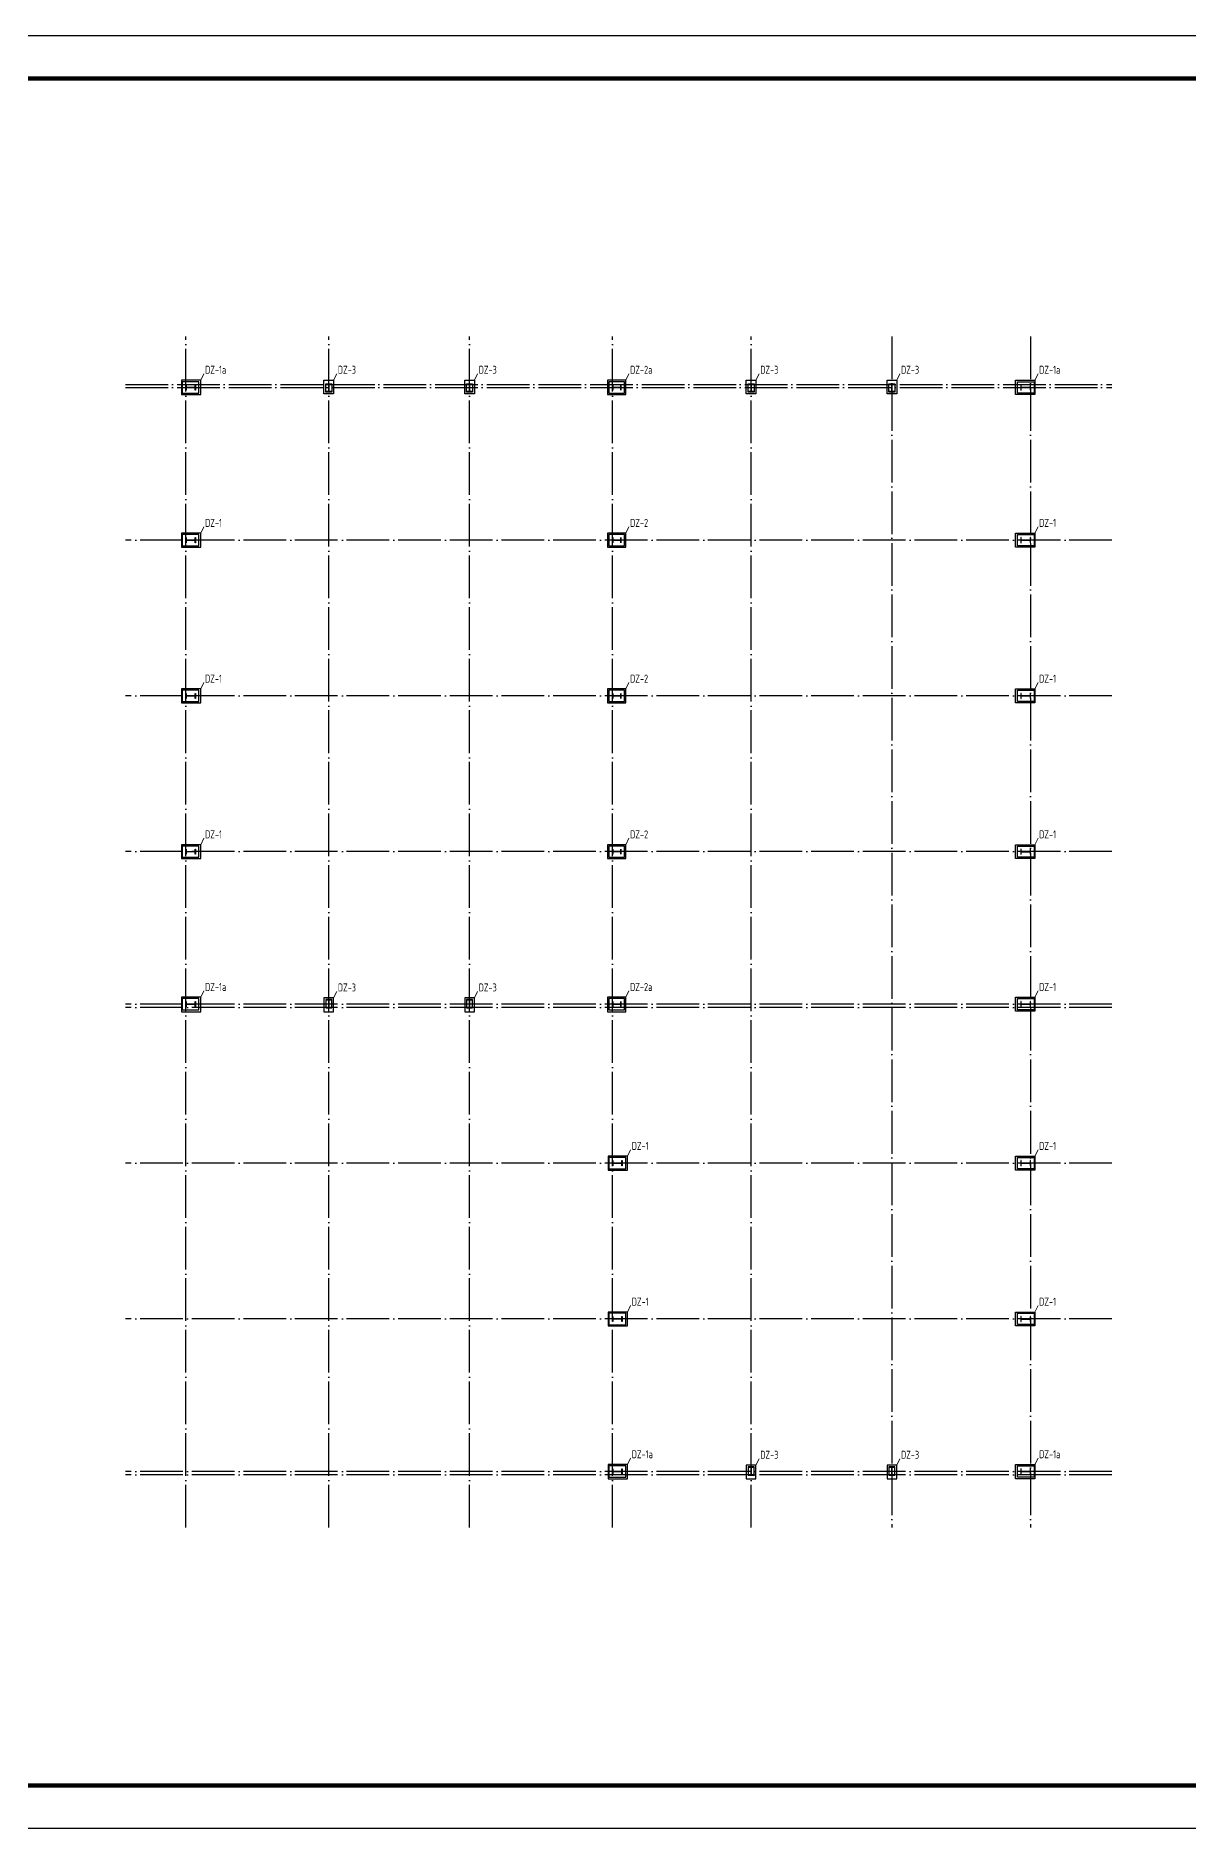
# Model space of a CAD drawing. Extents: x 69728788 to 150163257, y 20675998 to 43663798.
# Drawn here: x 75054591 to 75108611, y 21642288 to 21726288 of the extents above; entities that cross this region are included whole.
import ezdxf

# ---------------------------------------------------------------- set-up
doc = ezdxf.new("R2010")
doc.units = 0
doc.header["$LTSCALE"] = 1000
doc.header["$MEASUREMENT"] = 0
doc.linetypes.add('DOTE', pattern=[2.42, 2, -0.2, 0.02, -0.2])
for name, color, linetype in [('DOTE', 251, 'DOTE'), ('PUB_TITLE', 4, 'CONTINUOUS'), ('填充8#', 8, 'CONTINUOUS'), ('柱', 2, 'CONTINUOUS'), ('钢柱', 3, 'CONTINUOUS')]:
    doc.layers.add(name, color=color, linetype=linetype)
doc.layers.add('柱集中标注', color=2, linetype='CONTINUOUS', lineweight=9)
doc.styles.add('TSSD_Rein', font='atssdeng.shx', dxfattribs={"width": 0.7, "bigfont": 'atssdchn.shx'})

msp = doc.modelspace()

# ---------------------------------------------------------------- linework, layer by layer
at = {"layer": 'DOTE', "color": 25, "linetype": 'DOTE'}
for p, q in [((75061622.4, 21656376.8), (75061622.4, 21712198.7)), ((75068322.4, 21656376.8), (75068322.4, 21712198.7)), ((75074922.4, 21656376.8), (75074922.4, 21712198.7)), ((75081622.4, 21656376.8), (75081622.4, 21712198.7)), ((75088122.4, 21656376.8), (75088122.4, 21712198.7)), ((75094722.4, 21712198.7), (75094722.4, 21656376.8)), ((75058794.8, 21709952.9), (75105039.8, 21709952.9)), ((75058794.8, 21709802.9), (75105039.8, 21709802.9)), ((75105039.8, 21702652.9), (75058794.8, 21702652.9)), ((75105039.8, 21695352.9), (75058794.8, 21695352.9)), ((75105039.8, 21688052.9), (75058794.8, 21688052.9)), ((75105039.8, 21680902.9), (75058794.8, 21680902.9)), ((75105039.8, 21680752.9), (75058794.8, 21680752.9)), ((75105039.8, 21673452.9), (75058794.8, 21673452.9)), ((75105039.8, 21666152.9), (75058794.8, 21666152.9)), ((75105039.8, 21659002.9), (75058794.8, 21659002.9)), ((75105039.8, 21658852.9), (75058794.8, 21658852.9))]:
    msp.add_line(p, q, dxfattribs=at)
at = {"layer": 'DOTE', "color": 25}
msp.add_line((75101222.4, 21712198.7), (75101222.4, 21656376.8), dxfattribs=at)
at = {"layer": 'PUB_TITLE'}
msp.add_lwpolyline([(75043830.5, 21642287.7), (75162630.5, 21642287.7), (75162630.5, 21726287.7), (75043830.5, 21726287.7)], close=True, dxfattribs=at)
at = {"layer": 'PUB_TITLE', "const_width": 200}
msp.add_lwpolyline([(75048830.5, 21644287.7), (75160630.5, 21644287.7), (75160630.5, 21724287.7), (75048830.5, 21724287.7)], close=True, dxfattribs=at)
at = {"layer": '填充8#'}
for points in [[(75061457.4, 21709537.9), (75061847.4, 21709537.9), (75062237.4, 21709537.9), (75062237.4, 21709802.9), (75062237.4, 21710067.9), (75061847.4, 21710067.9), (75061457.4, 21710067.9), (75061457.4, 21709537.9)], [(75068182.4, 21709582.9), (75068182.4, 21709777.9), (75068182.4, 21709972.9), (75068322.4, 21709972.9), (75068462.4, 21709972.9), (75068462.4, 21709777.9), (75068462.4, 21709582.9), (75068182.4, 21709582.9)], [(75074782.4, 21709582.9), (75074782.4, 21709777.9), (75074782.4, 21709972.9), (75074922.4, 21709972.9), (75075062.4, 21709972.9), (75075062.4, 21709777.9), (75075062.4, 21709582.9), (75074782.4, 21709582.9)], [(75081457.4, 21709537.9), (75081822.4, 21709537.9), (75082187.4, 21709537.9), (75082187.4, 21709802.9), (75082187.4, 21710067.9), (75081822.4, 21710067.9), (75081457.4, 21710067.9), (75081457.4, 21709537.9)], [(75087982.4, 21709582.9), (75087982.4, 21709777.9), (75087982.4, 21709972.9), (75088122.4, 21709972.9), (75088262.4, 21709972.9), (75088262.4, 21709777.9), (75088262.4, 21709582.9), (75087982.4, 21709582.9)], [(75094582.4, 21709582.9), (75094582.4, 21709777.9), (75094582.4, 21709972.9), (75094722.4, 21709972.9), (75094862.4, 21709972.9), (75094862.4, 21709777.9), (75094862.4, 21709582.9), (75094582.4, 21709582.9)], [(75101387.4, 21709537.9), (75100997.4, 21709537.9), (75100607.4, 21709537.9), (75100607.4, 21709802.9), (75100607.4, 21710067.9), (75100997.4, 21710067.9), (75101387.4, 21710067.9), (75101387.4, 21709537.9)], [(75061457.4, 21702387.9), (75061847.4, 21702387.9), (75062237.4, 21702387.9), (75062237.4, 21702652.9), (75062237.4, 21702917.9), (75061847.4, 21702917.9), (75061457.4, 21702917.9), (75061457.4, 21702387.9)], [(75081457.4, 21702387.9), (75081822.4, 21702387.9), (75082187.4, 21702387.9), (75082187.4, 21702652.9), (75082187.4, 21702917.9), (75081822.4, 21702917.9), (75081457.4, 21702917.9), (75081457.4, 21702387.9)], [(75101387.4, 21702387.9), (75100997.4, 21702387.9), (75100607.4, 21702387.9), (75100607.4, 21702652.9), (75100607.4, 21702917.9), (75100997.4, 21702917.9), (75101387.4, 21702917.9), (75101387.4, 21702387.9)], [(75061457.4, 21695087.9), (75061847.4, 21695087.9), (75062237.4, 21695087.9), (75062237.4, 21695352.9), (75062237.4, 21695617.9), (75061847.4, 21695617.9), (75061457.4, 21695617.9), (75061457.4, 21695087.9)], [(75081457.4, 21695087.9), (75081822.4, 21695087.9), (75082187.4, 21695087.9), (75082187.4, 21695352.9), (75082187.4, 21695617.9), (75081822.4, 21695617.9), (75081457.4, 21695617.9), (75081457.4, 21695087.9)], [(75101387.4, 21695087.9), (75100997.4, 21695087.9), (75100607.4, 21695087.9), (75100607.4, 21695352.9), (75100607.4, 21695617.9), (75100997.4, 21695617.9), (75101387.4, 21695617.9), (75101387.4, 21695087.9)], [(75061457.4, 21687787.9), (75061847.4, 21687787.9), (75062237.4, 21687787.9), (75062237.4, 21688052.9), (75062237.4, 21688317.9), (75061847.4, 21688317.9), (75061457.4, 21688317.9), (75061457.4, 21687787.9)], [(75081457.4, 21687787.9), (75081822.4, 21687787.9), (75082187.4, 21687787.9), (75082187.4, 21688052.9), (75082187.4, 21688317.9), (75081822.4, 21688317.9), (75081457.4, 21688317.9), (75081457.4, 21687787.9)], [(75101387.4, 21687787.9), (75100997.4, 21687787.9), (75100607.4, 21687787.9), (75100607.4, 21688052.9), (75100607.4, 21688317.9), (75100997.4, 21688317.9), (75101387.4, 21688317.9), (75101387.4, 21687787.9)], [(75061457.4, 21680637.9), (75061847.4, 21680637.9), (75062237.4, 21680637.9), (75062237.4, 21680902.9), (75062237.4, 21681167.9), (75061847.4, 21681167.9), (75061457.4, 21681167.9), (75061457.4, 21680637.9)], [(75068182.4, 21681122.9), (75068182.4, 21680927.9), (75068182.4, 21680732.9), (75068322.4, 21680732.9), (75068462.4, 21680732.9), (75068462.4, 21680927.9), (75068462.4, 21681122.9), (75068182.4, 21681122.9)], [(75074782.4, 21681122.9), (75074782.4, 21680927.9), (75074782.4, 21680732.9), (75074922.4, 21680732.9), (75075062.4, 21680732.9), (75075062.4, 21680927.9), (75075062.4, 21681122.9), (75074782.4, 21681122.9)], [(75081457.4, 21680637.9), (75081822.4, 21680637.9), (75082187.4, 21680637.9), (75082187.4, 21680902.9), (75082187.4, 21681167.9), (75081822.4, 21681167.9), (75081457.4, 21681167.9), (75081457.4, 21680637.9)], [(75101387.4, 21680637.9), (75100997.4, 21680637.9), (75100607.4, 21680637.9), (75100607.4, 21680902.9), (75100607.4, 21681167.9), (75100997.4, 21681167.9), (75101387.4, 21681167.9), (75101387.4, 21680637.9)], [(75081452.4, 21673182.9), (75081847.4, 21673182.9), (75082242.4, 21673182.9), (75082242.4, 21673452.9), (75082242.4, 21673722.9), (75081847.4, 21673722.9), (75081452.4, 21673722.9), (75081452.4, 21673182.9)], [(75101387.4, 21673187.9), (75100997.4, 21673187.9), (75100607.4, 21673187.9), (75100607.4, 21673452.9), (75100607.4, 21673717.9), (75100997.4, 21673717.9), (75101387.4, 21673717.9), (75101387.4, 21673187.9)], [(75081452.4, 21665882.9), (75081847.4, 21665882.9), (75082242.4, 21665882.9), (75082242.4, 21666152.9), (75082242.4, 21666422.9), (75081847.4, 21666422.9), (75081452.4, 21666422.9), (75081452.4, 21665882.9)], [(75101387.4, 21665887.9), (75100997.4, 21665887.9), (75100607.4, 21665887.9), (75100607.4, 21666152.9), (75100607.4, 21666417.9), (75100997.4, 21666417.9), (75101387.4, 21666417.9), (75101387.4, 21665887.9)], [(75081452.4, 21658732.9), (75081847.4, 21658732.9), (75082242.4, 21658732.9), (75082242.4, 21659002.9), (75082242.4, 21659272.9), (75081847.4, 21659272.9), (75081452.4, 21659272.9), (75081452.4, 21658732.9)], [(75087982.4, 21659222.9), (75087982.4, 21659027.9), (75087982.4, 21658832.9), (75088122.4, 21658832.9), (75088262.4, 21658832.9), (75088262.4, 21659027.9), (75088262.4, 21659222.9), (75087982.4, 21659222.9)], [(75094582.4, 21659222.9), (75094582.4, 21659027.9), (75094582.4, 21658832.9), (75094722.4, 21658832.9), (75094862.4, 21658832.9), (75094862.4, 21659027.9), (75094862.4, 21659222.9), (75094582.4, 21659222.9)], [(75101387.4, 21658737.9), (75100997.4, 21658737.9), (75100607.4, 21658737.9), (75100607.4, 21659002.9), (75100607.4, 21659267.9), (75100997.4, 21659267.9), (75101387.4, 21659267.9), (75101387.4, 21658737.9)]]:
    msp.add_lwpolyline(points, dxfattribs=at)
at = {"layer": '柱'}
for points in [[(75061422.4, 21709477.9), (75061847.4, 21709477.9), (75062322.4, 21709477.9), (75062322.4, 21709802.9), (75062322.4, 21710152.9), (75061847.4, 21710152.9), (75061422.4, 21710152.9)], [(75068097.4, 21709502.9), (75068097.4, 21709777.9), (75068097.4, 21710152.9), (75068322.4, 21710152.9), (75068547.4, 21710152.9), (75068547.4, 21709777.9), (75068547.4, 21709502.9)], [(75074697.4, 21709502.9), (75074697.4, 21709777.9), (75074697.4, 21710152.9), (75074922.4, 21710152.9), (75075147.4, 21710152.9), (75075147.4, 21709777.9), (75075147.4, 21709502.9)], [(75081397.4, 21709477.9), (75081822.4, 21709477.9), (75082247.4, 21709477.9), (75082247.4, 21709797.9), (75082247.4, 21710152.9), (75081822.4, 21710152.9), (75081397.4, 21710152.9)], [(75087897.4, 21709502.9), (75087897.4, 21709777.9), (75087897.4, 21710152.9), (75088122.4, 21710152.9), (75088347.4, 21710152.9), (75088347.4, 21709777.9), (75088347.4, 21709502.9)], [(75094497.4, 21709502.9), (75094497.4, 21709777.9), (75094497.4, 21710152.9), (75094722.4, 21710152.9), (75094947.4, 21710152.9), (75094947.4, 21709777.9), (75094947.4, 21709502.9)], [(75101422.4, 21709477.9), (75100997.4, 21709477.9), (75100522.4, 21709477.9), (75100522.4, 21709802.9), (75100522.4, 21710152.9), (75100997.4, 21710152.9), (75101422.4, 21710152.9)], [(75061422.4, 21702327.9), (75061847.4, 21702327.9), (75062322.4, 21702327.9), (75062322.4, 21702652.9), (75062322.4, 21702977.9), (75061847.4, 21702977.9), (75061422.4, 21702977.9)], [(75081397.4, 21702327.9), (75081822.4, 21702327.9), (75082247.4, 21702327.9), (75082247.4, 21702647.9), (75082247.4, 21702977.9), (75081822.4, 21702977.9), (75081397.4, 21702977.9)], [(75101422.4, 21702327.9), (75100997.4, 21702327.9), (75100522.4, 21702327.9), (75100522.4, 21702652.9), (75100522.4, 21702977.9), (75100997.4, 21702977.9), (75101422.4, 21702977.9)], [(75061422.4, 21695027.9), (75061847.4, 21695027.9), (75062322.4, 21695027.9), (75062322.4, 21695352.9), (75062322.4, 21695677.9), (75061847.4, 21695677.9), (75061422.4, 21695677.9)], [(75081397.4, 21695027.9), (75081822.4, 21695027.9), (75082247.4, 21695027.9), (75082247.4, 21695347.9), (75082247.4, 21695677.9), (75081822.4, 21695677.9), (75081397.4, 21695677.9)], [(75101422.4, 21695027.9), (75100997.4, 21695027.9), (75100522.4, 21695027.9), (75100522.4, 21695352.9), (75100522.4, 21695677.9), (75100997.4, 21695677.9), (75101422.4, 21695677.9)], [(75061422.4, 21687727.9), (75061847.4, 21687727.9), (75062322.4, 21687727.9), (75062322.4, 21688052.9), (75062322.4, 21688377.9), (75061847.4, 21688377.9), (75061422.4, 21688377.9)], [(75081397.4, 21687727.9), (75081822.4, 21687727.9), (75082247.4, 21687727.9), (75082247.4, 21688047.9), (75082247.4, 21688377.9), (75081822.4, 21688377.9), (75081397.4, 21688377.9)], [(75101422.4, 21687727.9), (75100997.4, 21687727.9), (75100522.4, 21687727.9), (75100522.4, 21688052.9), (75100522.4, 21688377.9), (75100997.4, 21688377.9), (75101422.4, 21688377.9)], [(75061422.4, 21680552.9), (75061847.4, 21680552.9), (75062322.4, 21680552.9), (75062322.4, 21680902.9), (75062322.4, 21681227.9), (75061847.4, 21681227.9), (75061422.4, 21681227.9)], [(75068097.4, 21681202.9), (75068097.4, 21680927.9), (75068097.4, 21680552.9), (75068322.4, 21680552.9), (75068547.4, 21680552.9), (75068547.4, 21680927.9), (75068547.4, 21681202.9)], [(75074697.4, 21681202.9), (75074697.4, 21680927.9), (75074697.4, 21680552.9), (75074922.4, 21680552.9), (75075147.4, 21680552.9), (75075147.4, 21680927.9), (75075147.4, 21681202.9)], [(75081397.4, 21680552.9), (75081822.4, 21680552.9), (75082247.4, 21680552.9), (75082247.4, 21680897.9), (75082247.4, 21681227.9), (75081822.4, 21681227.9), (75081397.4, 21681227.9)], [(75101422.4, 21680577.9), (75100997.4, 21680577.9), (75100522.4, 21680577.9), (75100522.4, 21680902.9), (75100522.4, 21681227.9), (75100997.4, 21681227.9), (75101422.4, 21681227.9)], [(75081422.4, 21673127.9), (75081847.4, 21673127.9), (75082322.4, 21673127.9), (75082322.4, 21673452.9), (75082322.4, 21673777.9), (75081847.4, 21673777.9), (75081422.4, 21673777.9)], [(75101422.4, 21673127.9), (75100997.4, 21673127.9), (75100522.4, 21673127.9), (75100522.4, 21673452.9), (75100522.4, 21673777.9), (75100997.4, 21673777.9), (75101422.4, 21673777.9)], [(75081422.4, 21665827.9), (75081847.4, 21665827.9), (75082322.4, 21665827.9), (75082322.4, 21666152.9), (75082322.4, 21666477.9), (75081847.4, 21666477.9), (75081422.4, 21666477.9)], [(75101422.4, 21665827.9), (75100997.4, 21665827.9), (75100522.4, 21665827.9), (75100522.4, 21666152.9), (75100522.4, 21666477.9), (75100997.4, 21666477.9), (75101422.4, 21666477.9)], [(75081422.4, 21658652.9), (75081847.4, 21658652.9), (75082322.4, 21658652.9), (75082322.4, 21659002.9), (75082322.4, 21659327.9), (75081847.4, 21659327.9), (75081422.4, 21659327.9)], [(75087897.4, 21659302.9), (75087897.4, 21659027.9), (75087897.4, 21658652.9), (75088122.4, 21658652.9), (75088347.4, 21658652.9), (75088347.4, 21659027.9), (75088347.4, 21659302.9)], [(75094497.4, 21659302.9), (75094497.4, 21659027.9), (75094497.4, 21658652.9), (75094722.4, 21658652.9), (75094947.4, 21658652.9), (75094947.4, 21659027.9), (75094947.4, 21659302.9)], [(75101422.4, 21658652.9), (75100997.4, 21658652.9), (75100522.4, 21658652.9), (75100522.4, 21659002.9), (75100522.4, 21659327.9), (75100997.4, 21659327.9), (75101422.4, 21659327.9)]]:
    msp.add_lwpolyline(points, close=True, dxfattribs=at)
at = {"layer": '柱集中标注'}
for p, q in [((75062322.4, 21710152.9), (75062472.4, 21710452.9)), ((75068547.4, 21710152.9), (75068697.4, 21710452.9)), ((75075147.4, 21710152.9), (75075297.4, 21710452.9)), ((75082247.4, 21710152.9), (75082397.4, 21710452.9)), ((75088347.4, 21710152.9), (75088497.4, 21710452.9)), ((75094947.4, 21710152.9), (75095097.4, 21710452.9)), ((75101422.4, 21710152.9), (75101572.4, 21710452.9)), ((75062322.4, 21702977.9), (75062472.4, 21703277.9)), ((75082247.4, 21702977.9), (75082397.4, 21703277.9)), ((75101422.4, 21702977.9), (75101572.4, 21703277.9)), ((75062322.4, 21695677.9), (75062472.4, 21695977.9)), ((75082247.4, 21695677.9), (75082397.4, 21695977.9)), ((75101422.4, 21695677.9), (75101572.4, 21695977.9)), ((75062322.4, 21688377.9), (75062472.4, 21688677.9)), ((75082247.4, 21688377.9), (75082397.4, 21688677.9)), ((75101422.4, 21688377.9), (75101572.4, 21688677.9)), ((75062322.4, 21681227.9), (75062472.4, 21681527.9)), ((75068547.4, 21681202.9), (75068697.4, 21681502.9)), ((75075147.4, 21681202.9), (75075297.4, 21681502.9)), ((75082247.4, 21681227.9), (75082397.4, 21681527.9)), ((75101422.4, 21681227.9), (75101572.4, 21681527.9)), ((75082322.4, 21673777.9), (75082472.4, 21674077.9)), ((75101422.4, 21673777.9), (75101572.4, 21674077.9)), ((75082322.4, 21666477.9), (75082472.4, 21666777.9)), ((75101422.4, 21666477.9), (75101572.4, 21666777.9)), ((75082322.4, 21659327.9), (75082472.4, 21659627.9)), ((75088347.4, 21659302.9), (75088497.4, 21659602.9)), ((75094947.4, 21659302.9), (75095097.4, 21659602.9)), ((75101422.4, 21659327.9), (75101572.4, 21659627.9))]:
    msp.add_line(p, q, dxfattribs=at)
at = {"layer": '钢柱'}
for points in [[(75062072.4, 21709922.9), (75062072.4, 21709682.9), (75062060.4, 21709682.9), (75062060.4, 21709799.9), (75061634.4, 21709799.9), (75061634.4, 21709682.9), (75061622.4, 21709682.9), (75061622.4, 21709922.9), (75061634.4, 21709922.9), (75061634.4, 21709805.9), (75062060.4, 21709805.9), (75062060.4, 21709922.9)], [(75068202.4, 21709602.9), (75068442.4, 21709602.9), (75068442.4, 21709612.9), (75068325.4, 21709612.9), (75068325.4, 21709942.9), (75068442.4, 21709942.9), (75068442.4, 21709952.9), (75068202.4, 21709952.9), (75068202.4, 21709942.9), (75068319.4, 21709942.9), (75068319.4, 21709612.9), (75068202.4, 21709612.9)], [(75074802.4, 21709602.9), (75075042.4, 21709602.9), (75075042.4, 21709612.9), (75074925.4, 21709612.9), (75074925.4, 21709942.9), (75075042.4, 21709942.9), (75075042.4, 21709952.9), (75074802.4, 21709952.9), (75074802.4, 21709942.9), (75074919.4, 21709942.9), (75074919.4, 21709612.9), (75074802.4, 21709612.9)], [(75082022.4, 21709922.9), (75082022.4, 21709682.9), (75082010.4, 21709682.9), (75082010.4, 21709799.9), (75081634.4, 21709799.9), (75081634.4, 21709682.9), (75081622.4, 21709682.9), (75081622.4, 21709922.9), (75081634.4, 21709922.9), (75081634.4, 21709805.9), (75082010.4, 21709805.9), (75082010.4, 21709922.9)], [(75088002.4, 21709602.9), (75088242.4, 21709602.9), (75088242.4, 21709612.9), (75088125.4, 21709612.9), (75088125.4, 21709942.9), (75088242.4, 21709942.9), (75088242.4, 21709952.9), (75088002.4, 21709952.9), (75088002.4, 21709942.9), (75088119.4, 21709942.9), (75088119.4, 21709612.9), (75088002.4, 21709612.9)], [(75094602.4, 21709602.9), (75094842.4, 21709602.9), (75094842.4, 21709612.9), (75094725.4, 21709612.9), (75094725.4, 21709942.9), (75094842.4, 21709942.9), (75094842.4, 21709952.9), (75094602.4, 21709952.9), (75094602.4, 21709942.9), (75094719.4, 21709942.9), (75094719.4, 21709612.9), (75094602.4, 21709612.9)], [(75100772.4, 21709922.9), (75100772.4, 21709682.9), (75100784.4, 21709682.9), (75100784.4, 21709799.9), (75101210.4, 21709799.9), (75101210.4, 21709682.9), (75101222.4, 21709682.9), (75101222.4, 21709922.9), (75101210.4, 21709922.9), (75101210.4, 21709805.9), (75100784.4, 21709805.9), (75100784.4, 21709922.9)], [(75062072.4, 21702772.9), (75062072.4, 21702532.9), (75062060.4, 21702532.9), (75062060.4, 21702649.9), (75061634.4, 21702649.9), (75061634.4, 21702532.9), (75061622.4, 21702532.9), (75061622.4, 21702772.9), (75061634.4, 21702772.9), (75061634.4, 21702655.9), (75062060.4, 21702655.9), (75062060.4, 21702772.9)], [(75082022.4, 21702772.9), (75082022.4, 21702532.9), (75082010.4, 21702532.9), (75082010.4, 21702649.9), (75081634.4, 21702649.9), (75081634.4, 21702532.9), (75081622.4, 21702532.9), (75081622.4, 21702772.9), (75081634.4, 21702772.9), (75081634.4, 21702655.9), (75082010.4, 21702655.9), (75082010.4, 21702772.9)], [(75100772.4, 21702772.9), (75100772.4, 21702532.9), (75100784.4, 21702532.9), (75100784.4, 21702649.9), (75101210.4, 21702649.9), (75101210.4, 21702532.9), (75101222.4, 21702532.9), (75101222.4, 21702772.9), (75101210.4, 21702772.9), (75101210.4, 21702655.9), (75100784.4, 21702655.9), (75100784.4, 21702772.9)], [(75062072.4, 21695472.9), (75062072.4, 21695232.9), (75062060.4, 21695232.9), (75062060.4, 21695349.9), (75061634.4, 21695349.9), (75061634.4, 21695232.9), (75061622.4, 21695232.9), (75061622.4, 21695472.9), (75061634.4, 21695472.9), (75061634.4, 21695355.9), (75062060.4, 21695355.9), (75062060.4, 21695472.9)], [(75082022.4, 21695472.9), (75082022.4, 21695232.9), (75082010.4, 21695232.9), (75082010.4, 21695349.9), (75081634.4, 21695349.9), (75081634.4, 21695232.9), (75081622.4, 21695232.9), (75081622.4, 21695472.9), (75081634.4, 21695472.9), (75081634.4, 21695355.9), (75082010.4, 21695355.9), (75082010.4, 21695472.9)], [(75100772.4, 21695472.9), (75100772.4, 21695232.9), (75100784.4, 21695232.9), (75100784.4, 21695349.9), (75101210.4, 21695349.9), (75101210.4, 21695232.9), (75101222.4, 21695232.9), (75101222.4, 21695472.9), (75101210.4, 21695472.9), (75101210.4, 21695355.9), (75100784.4, 21695355.9), (75100784.4, 21695472.9)], [(75062072.4, 21688172.9), (75062072.4, 21687932.9), (75062060.4, 21687932.9), (75062060.4, 21688049.9), (75061634.4, 21688049.9), (75061634.4, 21687932.9), (75061622.4, 21687932.9), (75061622.4, 21688172.9), (75061634.4, 21688172.9), (75061634.4, 21688055.9), (75062060.4, 21688055.9), (75062060.4, 21688172.9)], [(75082022.4, 21688172.9), (75082022.4, 21687932.9), (75082010.4, 21687932.9), (75082010.4, 21688049.9), (75081634.4, 21688049.9), (75081634.4, 21687932.9), (75081622.4, 21687932.9), (75081622.4, 21688172.9), (75081634.4, 21688172.9), (75081634.4, 21688055.9), (75082010.4, 21688055.9), (75082010.4, 21688172.9)], [(75100772.4, 21688172.9), (75100772.4, 21687932.9), (75100784.4, 21687932.9), (75100784.4, 21688049.9), (75101210.4, 21688049.9), (75101210.4, 21687932.9), (75101222.4, 21687932.9), (75101222.4, 21688172.9), (75101210.4, 21688172.9), (75101210.4, 21688055.9), (75100784.4, 21688055.9), (75100784.4, 21688172.9)], [(75062072.4, 21681022.9), (75062072.4, 21680782.9), (75062060.4, 21680782.9), (75062060.4, 21680899.9), (75061634.4, 21680899.9), (75061634.4, 21680782.9), (75061622.4, 21680782.9), (75061622.4, 21681022.9), (75061634.4, 21681022.9), (75061634.4, 21680905.9), (75062060.4, 21680905.9), (75062060.4, 21681022.9)], [(75068202.4, 21681102.9), (75068442.4, 21681102.9), (75068442.4, 21681092.9), (75068325.4, 21681092.9), (75068325.4, 21680762.9), (75068442.4, 21680762.9), (75068442.4, 21680752.9), (75068202.4, 21680752.9), (75068202.4, 21680762.9), (75068319.4, 21680762.9), (75068319.4, 21681092.9), (75068202.4, 21681092.9)], [(75074802.4, 21681102.9), (75075042.4, 21681102.9), (75075042.4, 21681092.9), (75074925.4, 21681092.9), (75074925.4, 21680762.9), (75075042.4, 21680762.9), (75075042.4, 21680752.9), (75074802.4, 21680752.9), (75074802.4, 21680762.9), (75074919.4, 21680762.9), (75074919.4, 21681092.9), (75074802.4, 21681092.9)], [(75082022.4, 21681022.9), (75082022.4, 21680782.9), (75082010.4, 21680782.9), (75082010.4, 21680899.9), (75081634.4, 21680899.9), (75081634.4, 21680782.9), (75081622.4, 21680782.9), (75081622.4, 21681022.9), (75081634.4, 21681022.9), (75081634.4, 21680905.9), (75082010.4, 21680905.9), (75082010.4, 21681022.9)], [(75100772.4, 21681022.9), (75100772.4, 21680782.9), (75100784.4, 21680782.9), (75100784.4, 21680899.9), (75101210.4, 21680899.9), (75101210.4, 21680782.9), (75101222.4, 21680782.9), (75101222.4, 21681022.9), (75101210.4, 21681022.9), (75101210.4, 21680905.9), (75100784.4, 21680905.9), (75100784.4, 21681022.9)], [(75082072.4, 21673572.9), (75082072.4, 21673332.9), (75082060.4, 21673332.9), (75082060.4, 21673449.9), (75081634.4, 21673449.9), (75081634.4, 21673332.9), (75081622.4, 21673332.9), (75081622.4, 21673572.9), (75081634.4, 21673572.9), (75081634.4, 21673455.9), (75082060.4, 21673455.9), (75082060.4, 21673572.9)], [(75100772.4, 21673572.9), (75100772.4, 21673332.9), (75100784.4, 21673332.9), (75100784.4, 21673449.9), (75101210.4, 21673449.9), (75101210.4, 21673332.9), (75101222.4, 21673332.9), (75101222.4, 21673572.9), (75101210.4, 21673572.9), (75101210.4, 21673455.9), (75100784.4, 21673455.9), (75100784.4, 21673572.9)], [(75082072.4, 21666272.9), (75082072.4, 21666032.9), (75082060.4, 21666032.9), (75082060.4, 21666149.9), (75081634.4, 21666149.9), (75081634.4, 21666032.9), (75081622.4, 21666032.9), (75081622.4, 21666272.9), (75081634.4, 21666272.9), (75081634.4, 21666155.9), (75082060.4, 21666155.9), (75082060.4, 21666272.9)], [(75100772.4, 21666272.9), (75100772.4, 21666032.9), (75100784.4, 21666032.9), (75100784.4, 21666149.9), (75101210.4, 21666149.9), (75101210.4, 21666032.9), (75101222.4, 21666032.9), (75101222.4, 21666272.9), (75101210.4, 21666272.9), (75101210.4, 21666155.9), (75100784.4, 21666155.9), (75100784.4, 21666272.9)], [(75082072.4, 21659122.9), (75082072.4, 21658882.9), (75082060.4, 21658882.9), (75082060.4, 21658999.9), (75081634.4, 21658999.9), (75081634.4, 21658882.9), (75081622.4, 21658882.9), (75081622.4, 21659122.9), (75081634.4, 21659122.9), (75081634.4, 21659005.9), (75082060.4, 21659005.9), (75082060.4, 21659122.9)], [(75088002.4, 21659202.9), (75088242.4, 21659202.9), (75088242.4, 21659192.9), (75088125.4, 21659192.9), (75088125.4, 21658862.9), (75088242.4, 21658862.9), (75088242.4, 21658852.9), (75088002.4, 21658852.9), (75088002.4, 21658862.9), (75088119.4, 21658862.9), (75088119.4, 21659192.9), (75088002.4, 21659192.9)], [(75094602.4, 21659202.9), (75094842.4, 21659202.9), (75094842.4, 21659192.9), (75094725.4, 21659192.9), (75094725.4, 21658862.9), (75094842.4, 21658862.9), (75094842.4, 21658852.9), (75094602.4, 21658852.9), (75094602.4, 21658862.9), (75094719.4, 21658862.9), (75094719.4, 21659192.9), (75094602.4, 21659192.9)], [(75100772.4, 21659122.9), (75100772.4, 21658882.9), (75100784.4, 21658882.9), (75100784.4, 21658999.9), (75101210.4, 21658999.9), (75101210.4, 21658882.9), (75101222.4, 21658882.9), (75101222.4, 21659122.9), (75101210.4, 21659122.9), (75101210.4, 21659005.9), (75100784.4, 21659005.9), (75100784.4, 21659122.9)]]:
    msp.add_lwpolyline(points, close=True, dxfattribs=at)

# ---------------------------------------------------------------- texts
at = {"layer": '柱集中标注', "style": 'TSSD_Rein', "width": 0.7}
for s, p in [('DZ-1a', (75062525.7, 21710449.5)), ('DZ-3', (75068750.7, 21710449.5)), ('DZ-3', (75075350.7, 21710449.5)), ('DZ-2a', (75082450.7, 21710449.5)), ('DZ-3', (75088550.7, 21710449.5)), ('DZ-3', (75095150.7, 21710449.5)), ('DZ-1a', (75101625.7, 21710449.5)), ('DZ-1', (75062525.7, 21703274.5)), ('DZ-2', (75082450.7, 21703274.5)), ('DZ-1', (75101625.7, 21703274.5)), ('DZ-1', (75062525.7, 21695974.5)), ('DZ-2', (75082450.7, 21695974.5)), ('DZ-1', (75101625.7, 21695974.5)), ('DZ-1', (75062525.7, 21688674.5)), ('DZ-2', (75082450.7, 21688674.5)), ('DZ-1', (75101625.7, 21688674.5)), ('DZ-1a', (75062525.7, 21681524.5)), ('DZ-3', (75068750.7, 21681499.5)), ('DZ-3', (75075350.7, 21681499.5)), ('DZ-2a', (75082450.7, 21681524.5)), ('DZ-1', (75101625.7, 21681524.5)), ('DZ-1', (75082525.7, 21674074.5)), ('DZ-1', (75101625.7, 21674074.5)), ('DZ-1', (75082525.7, 21666774.5)), ('DZ-1', (75101625.7, 21666774.5)), ('DZ-1a', (75082525.7, 21659624.5)), ('DZ-3', (75088550.7, 21659599.5)), ('DZ-3', (75095150.7, 21659599.5)), ('DZ-1a', (75101625.7, 21659624.5))]:
    msp.add_text(s, height=375, dxfattribs=at).set_placement(p)

doc.saveas('drawing.dxf')
